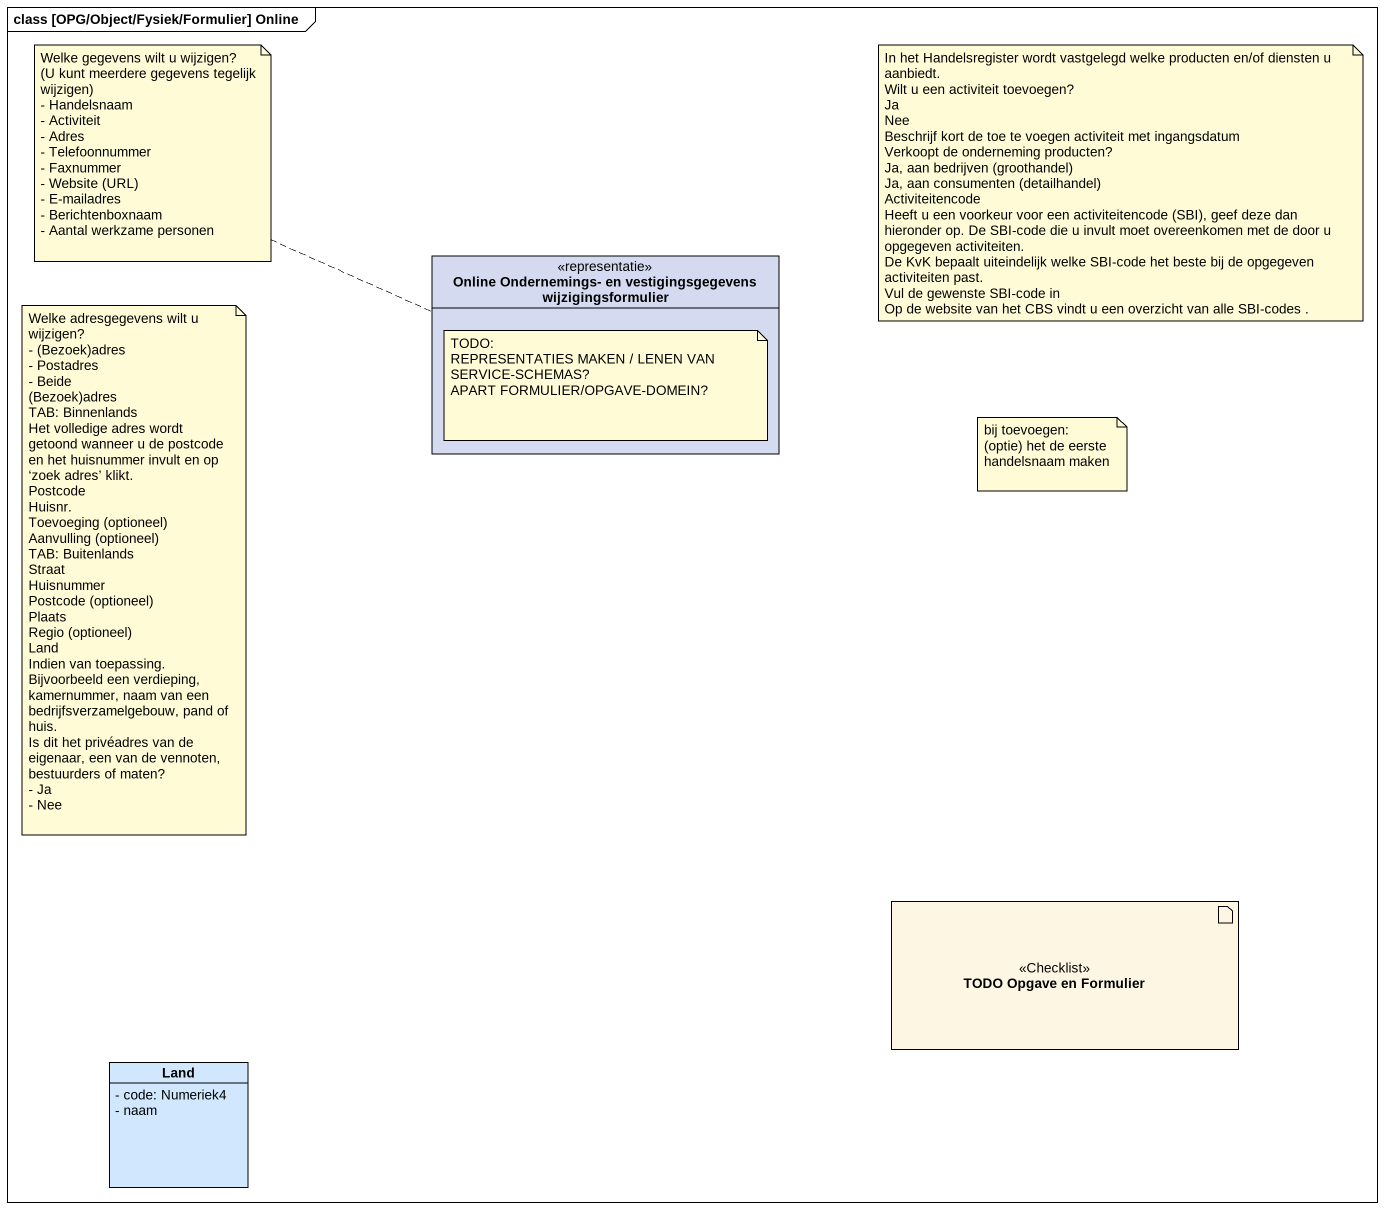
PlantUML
@startuml
mainframe class [OPG/Object/Fysiek/Formulier] Online
allowmixing
hide circle
hide empty members
skinparam classAttributeIconSize 0
class "Online Ondernemings- en vestigingsgegevens wijzigingsformulier" as Online_Ondernemings_en <<representatie>> #D4DBF0
artifact "TODO Opgave en Formulier" as TODO_Opgave_en_Formulier <<Checklist>>
class Land #D0E7FE {
  - code: Numeriek4
  - naam
}
note left of Online_Ondernemings_en
  Welke gegevens wilt u wijzigen?
  (U kunt meerdere gegevens tegelijk wijzigen)
  - Handelsnaam
  - Activiteit
  - Adres
  - Telefoonnummer
  - Faxnummer
  - Website (URL)
  - E-mailadres
  - Berichtenboxnaam
  - Aantal werkzame personen
end note
note as N2
  In het Handelsregister wordt vastgelegd welke producten en/of diensten u aanbiedt.
  Wilt u een activiteit toevoegen?
  Ja
  Nee
  Beschrijf kort de toe te voegen activiteit met ingangsdatum
  Verkoopt de onderneming producten?
  Ja, aan bedrijven (groothandel)
  Ja, aan consumenten (detailhandel)
  Activiteitencode
  Heeft u een voorkeur voor een activiteitencode (SBI), geef deze dan hieronder op. De SBI-code die u invult moet overeenkomen met de door u opgegeven activiteiten.
  De KvK bepaalt uiteindelijk welke SBI-code het beste bij de opgegeven activiteiten past.
  Vul de gewenste SBI-code in
  Op de website van het CBS vindt u een overzicht van alle SBI-codes .
end note
note as N3
  Welke adresgegevens wilt u wijzigen?
  - (Bezoek)adres
  - Postadres
  - Beide
  (Bezoek)adres
  TAB: Binnenlands
  Het volledige adres wordt getoond wanneer u de postcode en het huisnummer invult en op ‘zoek adres’ klikt.
  Postcode
  Huisnr.
  Toevoeging (optioneel)
  Aanvulling (optioneel)
  TAB: Buitenlands
  Straat
  Huisnummer
  Postcode (optioneel)
  Plaats
  Regio (optioneel)
  Land
  Indien van toepassing. Bijvoorbeeld een verdieping, kamernummer, naam van een bedrijfsverzamelgebouw, pand of huis.
  Is dit het privéadres van de eigenaar, een van de vennoten, bestuurders of maten?
  - Ja
  - Nee
end note
note as N4
  TODO:
  REPRESENTATIES MAKEN / LENEN VAN SERVICE-SCHEMAS?
  APART FORMULIER/OPGAVE-DOMEIN?
end note
note as N5
  bij toevoegen:
  (optie) het de eerste handelsnaam maken
end note
@enduml
